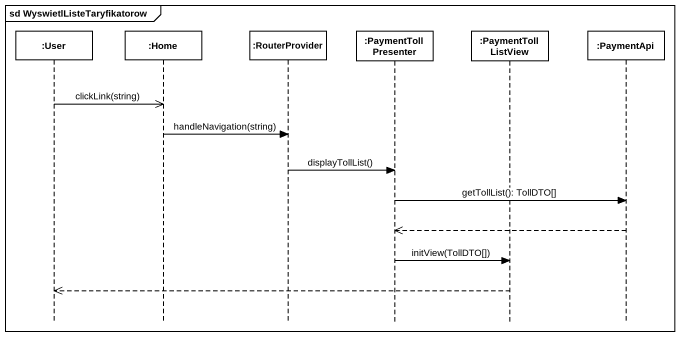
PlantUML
@startuml
mainframe sd WyswietlListeTaryfikatorow
hide footbox
participant ":User" as User
participant ":Home" as Home
participant ":RouterProvider" as RouterProvider
participant ":PaymentTollPresenter" as PaymentTollPresenter
participant ":PaymentTollListView" as PaymentTollListView
participant ":PaymentApi" as PaymentApi

User ->> Home : clickLink(string)
Home -> RouterProvider : handleNavigation(string)
RouterProvider -> PaymentTollPresenter : displayTollList()
PaymentTollPresenter -> PaymentApi : getTollList(): TollDTO[]
PaymentApi -->> PaymentTollPresenter
PaymentTollPresenter -> PaymentTollListView : initView(TollDTO[])
PaymentTollListView -->> User
@enduml
